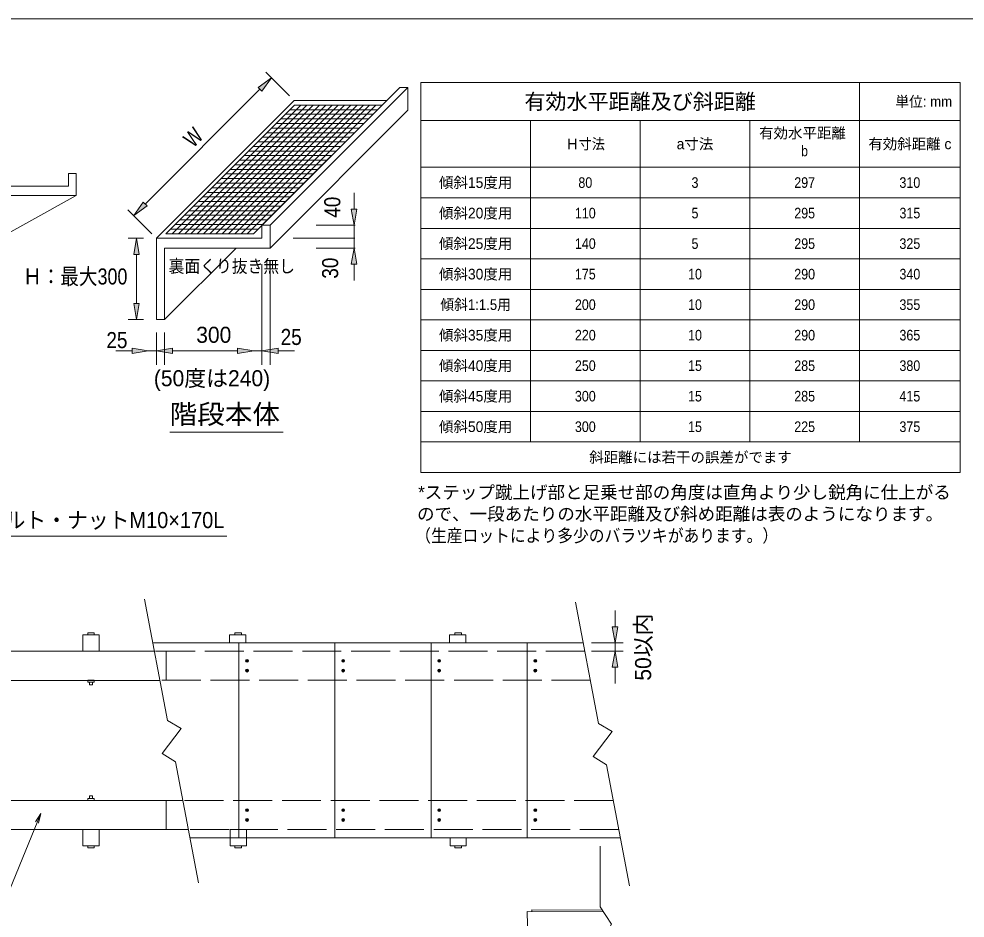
# Model space of a CAD drawing. Units: millimetres at full size, sheet at 1:20; details may follow other scales. Extents: x 200 to 8200, y 200 to 5740.
# Drawn here: x 3337 to 6251, y 2970 to 5740 of the extents above; entities that cross this region are included whole.
import ezdxf
from ezdxf.enums import TextEntityAlignment as Align

# ---------------------------------------------------------------- set-up
doc = ezdxf.new("R2010")
doc.units = ezdxf.units.MM
doc.header["$LTSCALE"] = 20
doc.linetypes.add('DASHED', pattern=[7.5, 6, -1.5])
for name, color, linetype, lineweight in [('Defpoints_3', 8, 'Continuous', 0), ('コーススレッド', 7, 'Continuous', 18), ('ボルト', 7, 'Continuous', 18), ('一般線', 7, 'Continuous', 20), ('図面枠-A3', 7, 'Continuous', 13), ('寸法', 7, 'Continuous', 13), ('引出線', 7, 'Continuous', 13), ('破線', 7, 'DASHED', 9), ('縮尺', 7, 'Continuous', 15), ('表', 7, 'Continuous', 15), ('角材', 7, 'Continuous', 18), ('角杭', 7, 'Continuous', 18), ('記号', 7, 'Continuous', 15), ('階段本体', 7, 'Continuous', 18), ('階段踏面', 7, 'Continuous', 15)]:
    doc.layers.add(name, color=color, linetype=linetype, lineweight=lineweight)
doc.layers.add('文字', color=7, linetype='Continuous')
doc.styles.add('ＭＳ Ｐゴシック', font='')
doc.styles.get('ＭＳ Ｐゴシック').set_extended_font_data('MS PGothic')

# ---------------------------------------------------------------- blocks, each defined once
blk = doc.blocks.new('open_arrow')
at = {"color": 0, "linetype": 'Continuous', "lineweight": -2}
blk.add_lwpolyline([(7.5, 1.25), (0, 0), (7.5, -1.25)], dxfattribs=at)

msp = doc.modelspace()

# ---------------------------------------------------------------- hatches: boundary and pattern name
at = {"layer": 'コーススレッド'}
for points in [[(4035.57, 3762.55, 1), (4044.57, 3762.55, 1)], [(4331.32, 3762.55, 1), (4340.32, 3762.55, 1)], [(4627.06, 3762.55, 1), (4636.06, 3762.55, 1)], [(4922.81, 3762.55, 1), (4931.81, 3762.55, 1)], [(4035.57, 3732.55, 1), (4044.57, 3732.55, 1)], [(4331.32, 3732.55, 1), (4340.32, 3732.55, 1)], [(4627.06, 3732.55, 1), (4636.06, 3732.55, 1)], [(4922.81, 3732.55, 1), (4931.81, 3732.55, 1)], [(4035.57, 3302.71, -1), (4044.57, 3302.71, -1)], [(4331.32, 3302.71, -1), (4340.32, 3302.71, -1)], [(4627.06, 3302.71, -1), (4636.06, 3302.71, -1)], [(4922.81, 3302.71, -1), (4931.81, 3302.71, -1)], [(4035.57, 3272.71, -1), (4044.57, 3272.71, -1)], [(4331.32, 3272.71, -1), (4340.32, 3272.71, -1)], [(4627.06, 3272.71, -1), (4636.06, 3272.71, -1)], [(4922.81, 3272.71, -1), (4931.81, 3272.71, -1)]]:
    msp.add_hatch(color=256, dxfattribs=at).paths.add_polyline_path(points)
at = {"layer": '寸法'}
for points in [[(4073.87, 5529.06), (4085.66, 5517.28), (4115.12, 5558.53)], [(3720.32, 5175.51), (3732.1, 5163.72), (3690.86, 5134.26)], [(4361.02, 5154.31), (4377.68, 5154.31), (4369.35, 5104.31)], [(3690.76, 5014.31), (3707.42, 5014.31), (3699.09, 5064.31)], [(4361.02, 4984.31), (4377.68, 4984.31), (4369.35, 5034.31)], [(3690.76, 4863.75), (3707.42, 4863.75), (3699.09, 4813.75)], [(3685.81, 4725.51), (3685.81, 4708.85), (3735.81, 4717.18)], [(3810.81, 4725.51), (3810.81, 4708.85), (3760.81, 4717.18)], [(3810.81, 4725.51), (3810.81, 4708.85), (3760.81, 4717.18)], [(4010.81, 4725.51), (4010.81, 4708.85), (4060.81, 4717.18)], [(4010.81, 4725.51), (4010.81, 4708.85), (4060.81, 4717.18)], [(4135.81, 4725.51), (4135.81, 4708.85), (4085.81, 4717.18)], [(5164.74, 3867.63), (5181.41, 3867.63), (5173.07, 3817.63)], [(5164.74, 3742.63), (5181.41, 3742.63), (5173.07, 3792.63)]]:
    msp.add_hatch(color=256, dxfattribs=at).paths.add_polyline_path(points)

# ---------------------------------------------------------------- linework, layer by layer
at = {"layer": 'Defpoints_3'}
msp.add_line((5925.96, 5543.92), (5925.96, 5427.14), dxfattribs=at)
at = {"layer": 'コーススレッド', "lineweight": 13}
for centre in [(4040.07, 3762.55), (4335.82, 3762.55), (4631.56, 3762.55), (4927.31, 3762.55), (4040.07, 3732.55), (4335.82, 3732.55), (4631.56, 3732.55), (4927.31, 3732.55), (4040.07, 3302.71), (4335.82, 3302.71), (4631.56, 3302.71), (4927.31, 3302.71), (4040.07, 3272.71), (4335.82, 3272.71), (4631.56, 3272.71), (4927.31, 3272.71)]:
    msp.add_circle(centre, 4.5, dxfattribs=at)
at = {"layer": 'ボルト'}
for points in [[(3549.43, 3696.63), (3569.43, 3696.63), (3569.43, 3702.63), (3549.43, 3702.63)], [(3554.43, 3688.63), (3564.43, 3688.63), (3564.43, 3696.63), (3554.43, 3696.63)], [(3569.43, 3338.79), (3549.43, 3338.79), (3549.43, 3332.79), (3569.43, 3332.79)], [(3564.43, 3346.79), (3554.43, 3346.79), (3554.43, 3338.79), (3564.43, 3338.79)]]:
    msp.add_lwpolyline(points, close=True, dxfattribs=at)
at = {"layer": '一般線'}
msp.add_lwpolyline([(3513.94, 5196.22), (3211.54, 5028.22), (2909.14, 4860.22), (2558.74, 4721.02), (2337.94, 4639.42)], dxfattribs=at)
at = {"layer": '図面枠-A3'}
msp.add_lwpolyline([(200, 200), (8200, 200), (8200, 5740), (200, 5740)], close=True, dxfattribs=at)
at = {"layer": '寸法'}
for p, q in [((4170.93, 5502.72), (4097.44, 5576.2)), ((3726.21, 5169.62), (4079.76, 5523.17)), ((4079.76, 5523.17), (3726.21, 5169.62)), ((4369.35, 5154.31), (4369.35, 5204.31)), ((3746.66, 5078.45), (3673.18, 5151.94)), ((4252.83, 5104.31), (4372.7, 5104.31)), ((4369.35, 5064.31), (4369.35, 5104.31)), ((3720.81, 5064.31), (3674.09, 5064.31)), ((4182.41, 5064.31), (4372.28, 5064.31)), ((4369.35, 5034.31), (4369.35, 5064.31)), ((3699.09, 5014.31), (3699.09, 4863.75)), ((4252.83, 5034.31), (4372.7, 5034.31)), ((4085.81, 4984.31), (4085.81, 4674.08)), ((4110.81, 4994.31), (4110.81, 4674.08)), ((4369.35, 4984.31), (4369.35, 4934.31)), ((3720.81, 4813.75), (3674.09, 4813.75)), ((3760.81, 4773.75), (3760.81, 4674.08)), ((3785.81, 4773.75), (3785.81, 4674.08)), ((3785.81, 4773.75), (3785.81, 4674.08)), ((3685.81, 4717.18), (3635.81, 4717.18)), ((3735.81, 4717.18), (3760.81, 4717.18)), ((3810.81, 4717.18), (4010.81, 4717.18)), ((4060.81, 4717.18), (4085.81, 4717.18)), ((4135.81, 4717.18), (4185.81, 4717.18)), ((5173.07, 3867.63), (5173.07, 3917.63)), ((5100.23, 3817.63), (5198.07, 3817.63)), ((5173.07, 3817.63), (5173.07, 3792.63)), ((5100.23, 3792.63), (5198.07, 3792.63)), ((5173.07, 3742.63), (5173.07, 3692.63))]:
    msp.add_line(p, q, dxfattribs=at)
for points in [[(4073.87, 5529.06), (4085.66, 5517.28), (4115.12, 5558.53)], [(3720.32, 5175.51), (3732.1, 5163.72), (3690.86, 5134.26)], [(4361.02, 5154.31), (4377.68, 5154.31), (4369.35, 5104.31)], [(3690.76, 5014.31), (3707.42, 5014.31), (3699.09, 5064.31)], [(4361.02, 4984.31), (4377.68, 4984.31), (4369.35, 5034.31)], [(3690.76, 4863.75), (3707.42, 4863.75), (3699.09, 4813.75)], [(3685.81, 4725.51), (3685.81, 4708.85), (3735.81, 4717.18)], [(3810.81, 4725.51), (3810.81, 4708.85), (3760.81, 4717.18)], [(3810.81, 4725.51), (3810.81, 4708.85), (3760.81, 4717.18)], [(4010.81, 4725.51), (4010.81, 4708.85), (4060.81, 4717.18)], [(4010.81, 4725.51), (4010.81, 4708.85), (4060.81, 4717.18)], [(4135.81, 4725.51), (4135.81, 4708.85), (4085.81, 4717.18)], [(5164.74, 3867.63), (5181.41, 3867.63), (5173.07, 3817.63)], [(5164.74, 3742.63), (5181.41, 3742.63), (5173.07, 3792.63)]]:
    msp.add_lwpolyline(points, close=True, dxfattribs=at)
at = {"layer": '引出線'}
msp.add_line((3201.85, 4146.26), (3977.43, 4146.26), dxfattribs=at)
msp.add_line((3201.85, 4146.26), (3977.43, 4146.26), dxfattribs=at)
msp.add_lwpolyline([(3404.76, 3292.5), (3194.54, 2780.13), (2480.96, 2780.31), (2441.73, 2780.31)], dxfattribs=at)
at = {"layer": '破線'}
for p, q in [((5080.23, 3792.63), (3748.66, 3792.63)), ((3791.2, 3702.63), (3791.2, 3792.63)), ((5097.33, 3702.63), (3748.66, 3702.63)), ((3791.2, 3242.71), (3791.2, 3332.71)), ((5167.62, 3332.63), (3842.23, 3332.63)), ((5184.72, 3242.63), (3864.68, 3242.63))]:
    msp.add_line(p, q, dxfattribs=at)
at = {"layer": '縮尺'}
msp.add_line((3801.73, 4467.16), (4150.7, 4467.16), dxfattribs=at)
at = {"layer": '表'}
for p, q in [((4574.99, 5543.92), (5925.96, 5543.92)), ((4574.99, 5543.92), (4574.99, 4342.6)), ((5925.96, 5543.92), (6236.07, 5543.92)), ((6236.07, 5543.92), (6236.07, 5427.14)), ((4574.99, 5427.14), (5925.96, 5427.14)), ((4912.73, 5427.14), (4912.73, 4436.85)), ((5250.47, 5427.14), (5250.47, 4436.85)), ((5588.22, 5427.14), (5588.22, 4436.85)), ((5925.96, 5427.14), (6236.07, 5427.14)), ((5925.96, 5427.14), (5925.96, 4436.85)), ((6236.07, 5427.14), (6236.07, 4342.6)), ((4574.99, 5282.87), (6236.07, 5282.87)), ((4574.99, 5188.87), (6236.07, 5188.87)), ((4574.99, 5094.87), (6236.07, 5094.87)), ((4574.99, 5000.86), (6236.07, 5000.86)), ((4574.99, 4906.86), (6236.07, 4906.86)), ((4574.99, 4812.86), (6236.07, 4812.86)), ((4574.99, 4718.86), (6236.07, 4718.86)), ((4574.99, 4624.86), (6236.07, 4624.86)), ((4574.99, 4530.86), (6236.07, 4530.86)), ((4574.99, 4436.85), (6236.07, 4436.85)), ((4574.99, 4342.6), (6236.07, 4342.6))]:
    msp.add_line(p, q, dxfattribs=at)
at = {"layer": '角材'}
for p, q in [((3757.61, 3792.55), (2610.58, 3792.55)), ((3771.95, 3702.55), (2626.17, 3702.55)), ((3842.22, 3332.71), (2696.43, 3332.71)), ((3859.32, 3242.71), (2708.37, 3242.71))]:
    msp.add_line(p, q, dxfattribs=at)
at = {"layer": '角杭'}
for points in [[(3549.43, 3842.63), (3569.43, 3842.63), (3569.43, 3848.63), (3549.43, 3848.63)], [(4002.77, 3842.63), (4022.77, 3842.63), (4022.77, 3848.63), (4002.77, 3848.63)], [(4680.16, 3842.63), (4700.16, 3842.63), (4700.16, 3848.63), (4680.16, 3848.63)], [(3534.43, 3792.63), (3584.43, 3792.63), (3584.43, 3842.63), (3534.43, 3842.63)], [(3985.78, 3817.63), (4035.78, 3817.63), (4035.78, 3842.63), (3985.78, 3842.63)], [(4663.16, 3817.63), (4713.16, 3817.63), (4713.16, 3842.63), (4663.16, 3842.63)], [(3584.43, 3242.71), (3534.43, 3242.71), (3534.43, 3192.71), (3584.43, 3192.71)], [(4037.77, 3242.63), (3987.77, 3242.63), (3987.77, 3192.63), (4037.77, 3192.63)], [(4665.16, 3192.63), (4715.16, 3192.63), (4715.16, 3217.63), (4665.16, 3217.63)], [(3569.43, 3192.71), (3549.43, 3192.71), (3549.43, 3186.71), (3569.43, 3186.71)], [(4022.77, 3192.63), (4002.77, 3192.63), (4002.77, 3186.63), (4022.77, 3186.63)], [(4680.16, 3186.63), (4700.16, 3186.63), (4700.16, 3192.63), (4680.16, 3192.63)]]:
    msp.add_lwpolyline(points, close=True, dxfattribs=at)
at = {"layer": '記号'}
for points in [[(3724.44, 3952.66), (3795.37, 3579.29), (3836.8, 3554.18), (3778.13, 3477.07), (3819.56, 3451.96), (3890.49, 3078.59)], [(5051.63, 3943.19), (5122.56, 3569.82), (5164, 3544.71), (5105.32, 3467.59), (5146.75, 3442.48), (5217.69, 3069.12)], [(5126.87, 2582.9), (5126.87, 2769.54), (5091.13, 2823.14), (5126.87, 2887.49), (5162.6, 2951.85), (5127.15, 3005.03), (5126.87, 3005.95), (5126.87, 3192.09)]]:
    msp.add_lwpolyline(points, dxfattribs=at)
at = {"layer": '階段本体'}
for p, q in [((4085.81, 5104.31), (4510.07, 5528.58)), ((4110.81, 5104.31), (4535.07, 5528.58)), ((4510.07, 5528.58), (4535.07, 5528.58)), ((4535.07, 5528.58), (4535.07, 5458.58)), ((3760.81, 5064.31), (4185.07, 5488.58)), ((4185.07, 5488.58), (4470.07, 5488.58)), ((4110.81, 5034.31), (4535.07, 5458.58)), ((3489.94, 5225.02), (3489.94, 5263.42)), ((3489.94, 5263.42), (3513.94, 5263.42)), ((3513.94, 5263.42), (3513.94, 5225.02)), ((3153.94, 5225.02), (3489.94, 5225.02)), ((3465.94, 5225.02), (3489.94, 5225.02)), ((3513.94, 5225.02), (3513.94, 5196.22)), ((3513.94, 5196.22), (3177.94, 5196.22)), ((4085.81, 5064.31), (4085.81, 5104.31)), ((4085.81, 5104.31), (4110.81, 5104.31)), ((4110.81, 5104.31), (4110.81, 5034.31)), ((3760.81, 5064.31), (4085.81, 5064.31)), ((3760.81, 4813.75), (3760.81, 5064.31)), ((4110.81, 5034.31), (3785.81, 5034.31)), ((3785.81, 5034.31), (3785.81, 4813.75)), ((3785.81, 4813.75), (4006.37, 5034.31)), ((3760.81, 4813.75), (3785.81, 4813.75)), ((5075.48, 3817.63), (3748.66, 3817.63)), ((4014.93, 3217.63), (4014.93, 3817.63)), ((4310.65, 3217.63), (4310.65, 3817.63)), ((4606.4, 3217.63), (4606.4, 3817.63)), ((4902.15, 3217.63), (4902.15, 3817.63)), ((5189.47, 3217.63), (3864.68, 3217.63)), ((5137.7, 2989.2), (4902.15, 2990.45)), ((4902.15, 2990.45), (4906.4, 2849.87)), ((4917.17, 2995.37), (4917.15, 2990.37)), ((5134.36, 2994.22), (4917.17, 2995.37))]:
    msp.add_line(p, q, dxfattribs=at)
at = {"layer": '階段踏面'}
for p, q in [((3789.95, 5078.45), (4185.93, 5474.43)), ((3809.23, 5078.45), (4205.21, 5474.43)), ((3828.52, 5078.45), (4224.5, 5474.43)), ((3847.81, 5078.45), (4243.79, 5474.43)), ((3867.09, 5078.45), (4263.07, 5474.43)), ((3886.38, 5078.45), (4282.36, 5474.43)), ((3905.66, 5078.45), (4301.64, 5474.43)), ((3924.95, 5078.45), (4320.93, 5474.43)), ((3944.23, 5078.45), (4340.21, 5474.43)), ((3963.52, 5078.45), (4359.5, 5474.43)), ((3982.81, 5078.45), (4378.79, 5474.43)), ((4002.09, 5078.45), (4398.07, 5474.43)), ((4021.38, 5078.45), (4417.36, 5474.43)), ((4040.66, 5078.45), (4436.64, 5474.43)), ((4059.95, 5078.45), (4455.93, 5474.43)), ((4171.79, 5460.29), (4441.79, 5460.29)), ((4185.93, 5474.43), (4455.93, 5474.43)), ((4143.5, 5432.01), (4413.5, 5432.01)), ((4157.64, 5446.15), (4427.64, 5446.15)), ((4115.22, 5403.72), (4385.22, 5403.72)), ((4129.36, 5417.86), (4399.36, 5417.86)), ((4072.79, 5361.3), (4342.79, 5361.3)), ((4086.93, 5375.44), (4356.93, 5375.44)), ((4101.08, 5389.58), (4371.08, 5389.58)), ((4044.51, 5333.01), (4314.51, 5333.01)), ((4058.65, 5347.15), (4328.65, 5347.15)), ((4016.22, 5304.73), (4286.22, 5304.73)), ((4030.36, 5318.87), (4300.36, 5318.87)), ((3987.94, 5276.44), (4257.94, 5276.44)), ((4002.08, 5290.59), (4272.08, 5290.59)), ((3959.65, 5248.16), (4229.65, 5248.16)), ((3973.8, 5262.3), (4243.8, 5262.3)), ((3931.37, 5219.87), (4201.37, 5219.87)), ((3945.51, 5234.02), (4215.51, 5234.02)), ((3903.09, 5191.59), (4173.09, 5191.59)), ((3917.23, 5205.73), (4187.23, 5205.73)), ((3874.8, 5163.31), (4144.8, 5163.31)), ((3888.94, 5177.45), (4158.94, 5177.45)), ((3846.52, 5135.02), (4116.52, 5135.02)), ((3860.66, 5149.16), (4130.66, 5149.16)), ((3818.23, 5106.74), (4088.23, 5106.74)), ((3832.37, 5120.88), (4102.37, 5120.88)), ((3789.95, 5078.45), (4059.95, 5078.45)), ((3789.95, 5078.45), (4059.95, 5078.45)), ((3804.09, 5092.6), (4074.09, 5092.6))]:
    msp.add_line(p, q, dxfattribs=at)

# ---------------------------------------------------------------- block references
at = {"layer": '引出線', "xscale": 4, "yscale": 4, "rotation": 247.7}
msp.add_blockref('open_arrow', (3404.76, 3292.5), dxfattribs=at)

# ---------------------------------------------------------------- texts
at = {"layer": '寸法', "style": 'ＭＳ Ｐゴシック'}
for s, rotation, width, p in [('W', 45, 0.8, (3874, 5375.39)), ('40', 90, 0.9, (4302.42, 5159.92)), ('30', 90, 0.9, (4295.71, 4972.22))]:
    msp.add_text(s, height=49.49, rotation=rotation, dxfattribs=dict(at, width=width)).set_placement(p, align=Align.MIDDLE_CENTER)
at = {"layer": '寸法', "style": 'ＭＳ Ｐゴシック', "width": 0.85}
msp.add_text('Ｈ：最大300', height=49.49, dxfattribs=at).set_placement((3350.07, 4907.06), align=Align.BOTTOM_LEFT)
at = {"layer": '寸法', "style": 'ＭＳ Ｐゴシック'}
for s, p in [('300', (3883.42, 4727.41)), ('(50度は240)', (3752.88, 4593.61))]:
    msp.add_text(s, height=49.49, dxfattribs=at).set_placement(p, align=Align.BOTTOM_LEFT)
at = {"layer": '寸法', "style": 'ＭＳ Ｐゴシック', "width": 0.9}
for p in [(4175.79, 4760.41), (3639.17, 4750.66)]:
    msp.add_text('25', height=49.49, dxfattribs=at).set_placement(p, align=Align.MIDDLE_CENTER)
at = {"layer": '寸法', "style": 'ＭＳ Ｐゴシック'}
msp.add_text('50以内', height=49.49, rotation=90, dxfattribs=at).set_placement((5259.53, 3805.13), align=Align.MIDDLE_CENTER)
at = {"layer": '文字', "style": 'ＭＳ Ｐゴシック'}
for s, height, width, p in [('裏面くり抜き無し', 39.59, 0.9, (3798.43, 4946.74)), ('ボルト・ナットM10×170L', 49.49, 0.95, (3228.88, 4156.69)), ('（生産ロットにより多少のバラツキがあります。）', 39.59, 0.9, (4557.72, 4116.74))]:
    msp.add_text(s, height=height, dxfattribs=dict(at, width=width)).set_placement(p, align=Align.BOTTOM_LEFT)
for s, p in [('*ステップ蹴上げ部と足乗せ部の角度は直角より少し鋭角に仕上がる', (4567.04, 4250.07)), ('ので、一段あたりの水平距離及び斜め距離は表のようになります。', (4563.4, 4183.41))]:
    msp.add_text(s, height=39.59, dxfattribs=at).set_placement(p, align=Align.BOTTOM_LEFT)
at = {"layer": '縮尺', "style": 'ＭＳ Ｐゴシック', "width": 1.05}
msp.add_text('階段本体', height=59.38, dxfattribs=at).set_placement((3801.37, 4474.96), align=Align.BOTTOM_LEFT)
at = {"layer": '表', "style": 'ＭＳ Ｐゴシック'}
for s, height, p in [('有効水平距離及び斜距離', 47.51, (5250.47, 5485.53)), ('a寸法', 32.66, (5419.35, 5355)), ('有効斜距離 c', 32.66, (6081.01, 5355)), ('傾斜15度用', 32.66, (4743.86, 5235.87)), ('傾斜20度用', 32.66, (4743.86, 5141.87)), ('傾斜25度用', 32.66, (4743.86, 5047.87)), ('傾斜30度用', 32.66, (4743.86, 4953.86)), ('傾斜35度用', 32.66, (4743.86, 4765.86)), ('傾斜40度用', 32.66, (4743.86, 4671.86)), ('傾斜45度用', 32.66, (4743.86, 4577.86)), ('傾斜50度用', 32.66, (4743.86, 4483.85)), ('斜距離には若干の誤差がでます', 32.66, (5405.53, 4389.73))]:
    msp.add_text(s, height=height, dxfattribs=at).set_placement(p, align=Align.MIDDLE_CENTER)
at = {"layer": '表', "style": 'ＭＳ Ｐゴシック', "width": 0.95}
msp.add_text('単位: mm', height=32.66, dxfattribs=at).set_placement((6211.19, 5485.53), align=Align.MIDDLE_RIGHT)
at = {"layer": '表', "style": 'ＭＳ Ｐゴシック'}
msp.add_text('有効水平距離 ', height=32.66, dxfattribs=at).set_placement((5616.65, 5404.78), align=Align.TOP_LEFT)
for s, width, p in [('Ｈ寸法', 0.9, (5081.6, 5355)), ('80', 0.9, (5081.6, 5235.87)), ('3', 0.9, (5419.35, 5235.87)), ('297', 0.9, (5757.09, 5235.87)), ('310', 0.9, (6081.01, 5235.87)), ('110', 0.9, (5081.6, 5141.87)), ('5', 0.9, (5419.35, 5141.87)), ('295', 0.9, (5757.09, 5141.87)), ('315', 0.9, (6081.01, 5141.87)), ('140', 0.9, (5081.6, 5047.87)), ('5', 0.9, (5419.35, 5047.87)), ('295', 0.9, (5757.09, 5047.87)), ('325', 0.9, (6081.01, 5047.87)), ('175', 0.9, (5081.6, 4953.86)), ('10', 0.9, (5419.35, 4953.86)), ('290', 0.9, (5757.09, 4953.86)), ('340', 0.9, (6081.01, 4953.86)), ('傾斜1:1.5用', 0.95, (4743.86, 4859.86)), ('200', 0.9, (5081.6, 4859.86)), ('10', 0.9, (5419.35, 4859.86)), ('290', 0.9, (5757.09, 4859.86)), ('355', 0.9, (6081.01, 4859.86)), ('220', 0.9, (5081.6, 4765.86)), ('10', 0.9, (5419.35, 4765.86)), ('290', 0.9, (5757.09, 4765.86)), ('365', 0.9, (6081.01, 4765.86)), ('250', 0.9, (5081.6, 4671.86)), ('15', 0.9, (5419.35, 4671.86)), ('285', 0.9, (5757.09, 4671.86)), ('380', 0.9, (6081.01, 4671.86)), ('300', 0.9, (5081.6, 4577.86)), ('15', 0.9, (5419.35, 4577.86)), ('285', 0.9, (5757.09, 4577.86)), ('415', 0.9, (6081.01, 4577.86)), ('300', 0.9, (5081.6, 4483.85)), ('15', 0.9, (5419.35, 4483.85)), ('225', 0.9, (5757.09, 4483.85)), ('375', 0.9, (6081.01, 4483.85))]:
    msp.add_text(s, height=32.66, dxfattribs=dict(at, width=width)).set_placement(p, align=Align.MIDDLE_CENTER)
at = {"layer": '表', "style": 'ＭＳ Ｐゴシック', "width": 0.9}
msp.add_text('b', height=32.66, dxfattribs=at).set_placement((5746.04, 5349.78), align=Align.TOP_LEFT)

doc.saveas('drawing.dxf')
